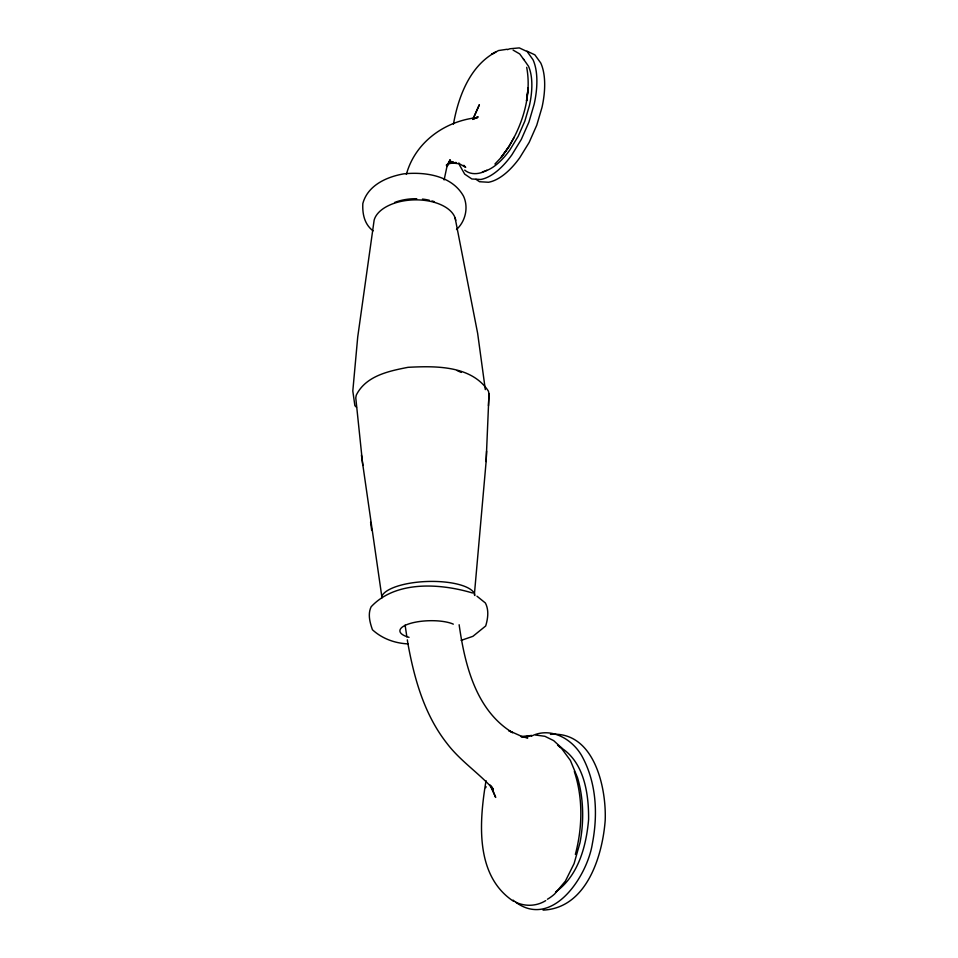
<?xml version="1.0" encoding="UTF-8"?>
<svg xmlns="http://www.w3.org/2000/svg" width="958" height="958" viewBox="0 0 958 958"><rect width="100%" height="100%" fill="white"/><g stroke="black" fill="none" stroke-linecap="round" stroke-linejoin="round"><path stroke-width="1.44" d="M513.452 901.227C474.521 875.468 479.383 820.766 486.029 780.662M485.311 389.595L477.647 333.36L455.086 217.813M474.354 594.822L486.125 461.528L488.999 393.786L488.388 391.104C471.372 365.273 435.447 365.896 408.048 367.321C388.792 371.081 365.824 375.799 356.244 395.199L355.777 397.929L362.807 465.444M486.125 461.528L486.592 451.11M488.472 405.761L488.999 393.786M453.457 124.109C458.319 96.722 469.947 65.719 495.849 52.007L491.658 54.247L498.471 50.558L507.117 49.265M444.117 179.948L446.751 167.494L450.152 159.687L446.811 166.057L450.631 160.74L446.524 165.614M575.363 854.404C582.536 827.365 583.123 798.242 574.321 771.489M485.754 787.715L486.041 786.614M406.372 174.392C415.197 142.047 445.135 120.84 477.623 117.547L473.503 118.996L478.102 116.708L475.503 118.181M473.001 119.151L479.371 104.685L472.773 119.427M494.915 164.046L501.19 157.423L508.027 148.011L514.266 137.126M508.027 148.011C522.793 124.42 531.894 95.225 526.696 67.335M456.511 229.537C465.576 221.286 468.642 207.335 463.564 196.258C452.104 175.553 425.292 171.698 403.857 173.841C386.721 176.823 367.728 185.289 362.831 203.539C362.304 213.862 364.363 224.244 373.069 230.866M446.763 165.554L449.937 162.465L446.32 165.063M555.58 892.018C578.309 875.899 586.26 846.189 588.595 819.689C588.883 793.499 584.093 760.987 559.352 746.701M448.452 163.71L453.11 161.615L448.164 163.59M545.713 900.628C536.696 906.256 525.427 906.747 515.823 902.244M486.844 170.225C480.197 174.188 470.953 175.422 464.69 170.117M461.109 640.387L472.917 636.328L485.694 625.969C487.921 618.569 489.107 610.114 485.383 602.989L476.964 596.187M531.558 736.079C550.575 726.667 571.782 738.618 581.662 755.599C596.559 782.351 598.055 814.3 592.331 843.854C587.003 877.492 550.527 931.559 513.081 900.125M550.455 734.391C593.852 730.667 606.522 786.901 605.193 820.443C602.438 856.488 586.404 908.232 543.066 910.1M448.104 163.782L456.271 162.549L450.943 162.872L459.421 163.758L465.684 167.339L463.84 165.279M523.355 737.205L531.582 735.493L521.092 736.546M408.192 643.896C395.007 643.321 382.218 638.735 372.434 629.753C369.896 622.46 367.597 614.138 371.141 606.773C395.87 580.237 440.704 583.422 472.51 592.99M535.797 735.061L544.91 736.295L553.676 740.63L561.735 748.042M521.272 736.75L527.858 737.864L521.906 736.474L508.698 730.571L512.626 732.702C475.803 710.345 464.786 664.481 459.133 624.748M513.105 50.115L519.715 53.935L523.81 59.6M457.206 370.638L461.253 372.434M526.936 51.133L534.875 54.845L540.743 62.977A68.054 32.416 -68.8 0 1 542 107.368L536.743 125.247L529.139 142.467L519.751 157.735A71.323 33.913 -68.9 0 1 488.508 182.259L479.539 181.721L475.934 179.29M557.604 745.24L560.921 747.551L570.381 760.413L577.506 777.656A85.334 49.098 -86.1 0 1 579.961 842.848L574.093 863.589L565.4 881.097L554.574 894.042A78.412 45.218 -86.3 0 1 547.413 899.239M356.532 407.318L354.879 405.653L352.807 391.032L357.717 337.012L374.135 220.184A41.098 23.088 -1.3 0 1 416.071 199.851A41.098 23.088 -1.3 0 1 455.721 220.364M523.415 59.013L528.493 66.222A60.258 28.417 -68.9 0 1 529.451 105.404L524.828 121.163L518.146 136.359L509.919 149.867A63.168 29.746 -68.9 0 1 482.485 171.769M490.867 785.644L493.382 789.296C478.88 773.01 460.151 760.891 446.919 743.348C424.226 714.524 414.155 678.324 407.773 642.806L407.33 639.848M489.789 784.65L495.681 797.427L491.502 786.841M361.417 455.074L382.002 597.876M405.102 625.083L406.875 636.902M370.59 522.134L371.692 530.445M458.918 162.956A68.114 32.093 -69 0 0 459.696 165.351L464.69 174.128L471.851 178.978L480.772 179.481A71.575 33.71 -68.9 0 0 511.907 154.801L521.284 139.461L528.9 122.169L534.169 104.23A68.293 32.213 -68.9 0 0 533.007 59.719L527.187 51.6L519.308 47.9L509.955 48.762A71.646 33.817 -69 0 0 507.477 49.66M394.648 202.449A36.224 20.429 -1.3 0 1 416.742 198.725M422.442 199.084A36.224 20.429 -1.3 0 1 429.364 200.258M431.986 200.941A36.224 20.429 -1.3 0 1 434.441 201.731M381.871 596.139A46.822 15.795 -1.8 0 1 431.04 581.41A46.822 15.795 -1.8 0 1 474.917 595.529M409.03 637.321A29.195 9.281 -1.8 0 1 410.228 623.454A29.195 9.281 -1.8 0 1 453.314 624.149M528.169 87.968L526.529 100.83L528.169 87.968M508.47 147.257L501.19 157.423L508.47 147.257"/></g></svg>
